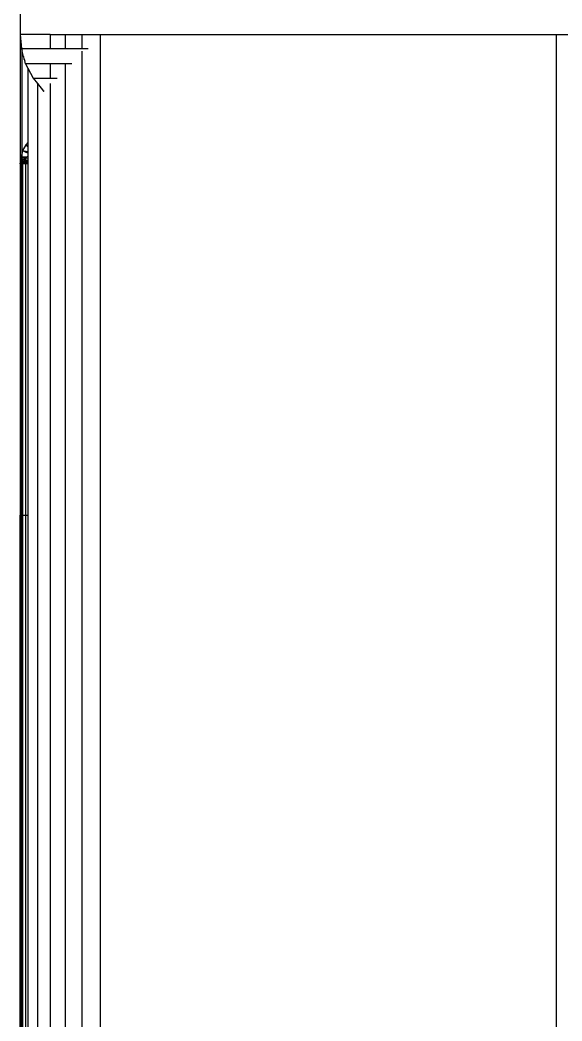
# Model space of a CAD drawing. Header units: inches. Extents: x 17 to 4615, y 5 to 3256.
# Drawn here: x 695.7 to 730.9, y 2543.1 to 2608.1 of the extents above; entities that cross this region are included whole.
import ezdxf

# ---------------------------------------------------------------- set-up
doc = ezdxf.new("R2010")
doc.units = ezdxf.units.IN
doc.header["$MEASUREMENT"] = 0

msp = doc.modelspace()

# ---------------------------------------------------------------- linework, layer by layer
for p, q in [((695.732, 2636.752), (695.732, 2607.152)), ((695.732, 2607.152), (695.819, 2606.206)), ((695.732, 2607.152), (695.732, 2598.752)), ((697.69, 2607.152), (695.732, 2607.152)), ((697.69, 2607.152), (698.676, 2607.152)), ((697.69, 2607.152), (697.69, 2606.206)), ((698.676, 2607.152), (699.775, 2607.152)), ((698.676, 2606.206), (698.676, 2607.152)), ((699.775, 2607.152), (700.932, 2607.152)), ((699.775, 2606.206), (699.775, 2607.152)), ((700.932, 2607.152), (730.532, 2607.152)), ((700.932, 2607.152), (700.932, 2226.752)), ((730.532, 2607.152), (731.69, 2607.152)), ((730.532, 2607.152), (730.532, 2226.752)), ((697.69, 2606.206), (695.819, 2606.206)), ((695.819, 2606.206), (695.863, 2606.055)), ((695.863, 2599.472), (695.863, 2606.055)), ((695.96, 2605.718), (695.863, 2606.055)), ((698.676, 2606.206), (697.69, 2606.206)), ((699.775, 2606.206), (698.676, 2606.206)), ((700.162, 2606.206), (699.775, 2606.206)), ((699.775, 2227.85), (699.775, 2606.055)), ((695.96, 2605.718), (695.987, 2605.545)), ((695.987, 2605.545), (696.038, 2605.445)), ((696.098, 2605.238), (696.038, 2605.445)), ((697.69, 2605.238), (696.098, 2605.238)), ((696.098, 2605.238), (696.247, 2604.949)), ((697.69, 2605.238), (697.69, 2604.307)), ((698.676, 2605.238), (697.69, 2605.238)), ((698.676, 2228.956), (698.676, 2605.238)), ((699.104, 2605.238), (698.676, 2605.238)), ((696.247, 2604.949), (696.58, 2604.307)), ((696.247, 2604.949), (696.247, 2600.114)), ((696.58, 2604.307), (697.69, 2604.307)), ((696.58, 2604.307), (696.867, 2603.954)), ((696.867, 2603.954), (696.867, 2229.951)), ((696.867, 2603.954), (697.255, 2603.475)), ((697.69, 2604.307), (698.147, 2604.307)), ((697.69, 2603.954), (697.69, 2229.598)), ((697.302, 2603.475), (697.255, 2603.475)), ((697.255, 2603.475), (697.279, 2603.457)), ((696.247, 2600.114), (696.103, 2599.975)), ((696.138, 2599.951), (696.247, 2600.114)), ((696.247, 2600.114), (696.247, 2599.92)), ((695.863, 2599.408), (695.775, 2599.181)), ((695.816, 2599.172), (695.863, 2599.408)), ((695.9, 2599.594), (695.863, 2599.472)), ((695.863, 2599.408), (695.863, 2599.472)), ((695.863, 2599.184), (695.863, 2599.408)), ((696.103, 2599.975), (695.9, 2599.594)), ((695.9, 2599.594), (696.138, 2599.951)), ((696.247, 2599.45), (695.9, 2599.594)), ((696.247, 2599.535), (695.9, 2599.594)), ((696.103, 2599.975), (696.138, 2599.951)), ((696.138, 2599.951), (696.247, 2599.878)), ((696.247, 2599.92), (696.138, 2599.951)), ((696.247, 2599.92), (696.247, 2599.878)), ((696.247, 2599.878), (696.247, 2599.535)), ((696.247, 2599.535), (696.247, 2599.45)), ((696.247, 2599.45), (696.247, 2599.237)), ((695.775, 2599.181), (695.732, 2598.752)), ((695.732, 2598.752), (695.775, 2598.89)), ((695.732, 2598.752), (695.732, 2575.952)), ((695.775, 2598.752), (695.732, 2598.752)), ((695.816, 2599.172), (695.775, 2599.181)), ((695.775, 2598.89), (695.816, 2599.172)), ((695.775, 2598.89), (695.863, 2598.987)), ((695.863, 2598.89), (695.775, 2598.89)), ((695.775, 2598.89), (695.775, 2598.752)), ((695.863, 2598.752), (695.775, 2598.752)), ((695.775, 2598.752), (695.775, 2575.952)), ((695.816, 2599.172), (695.863, 2599.184)), ((695.863, 2599.099), (695.816, 2599.172)), ((696.158, 2599.192), (695.863, 2599.184)), ((695.863, 2599.184), (696.039, 2599.121)), ((695.863, 2599.099), (695.863, 2599.184)), ((695.934, 2599.032), (695.863, 2599.099)), ((695.863, 2598.987), (695.863, 2599.099)), ((695.863, 2598.987), (695.9, 2599.027)), ((695.863, 2598.89), (695.863, 2598.987)), ((695.9, 2598.89), (695.863, 2598.89)), ((695.863, 2598.89), (695.863, 2598.863)), ((695.863, 2598.863), (695.9, 2598.852)), ((695.863, 2598.752), (695.863, 2598.863)), ((695.9, 2598.752), (695.863, 2598.752)), ((695.863, 2575.952), (695.863, 2598.752)), ((695.934, 2599.032), (695.9, 2599.027)), ((695.9, 2599.027), (695.9, 2598.89)), ((695.9, 2598.89), (695.9, 2598.852)), ((696.103, 2598.89), (695.9, 2598.89)), ((695.9, 2598.852), (695.9, 2598.752)), ((695.9, 2598.852), (696.103, 2598.791)), ((696.103, 2598.752), (695.9, 2598.752)), ((695.9, 2598.752), (695.9, 2575.952)), ((695.934, 2599.032), (696.039, 2599.121)), ((696.103, 2599.054), (695.934, 2599.032)), ((695.934, 2599.032), (696.103, 2598.995)), ((696.103, 2598.89), (695.934, 2599.032)), ((696.039, 2599.121), (696.103, 2599.165)), ((696.039, 2599.121), (696.103, 2599.106)), ((696.103, 2599.165), (696.158, 2599.192)), ((696.103, 2599.106), (696.103, 2599.165)), ((696.103, 2599.054), (696.103, 2599.106)), ((696.103, 2599.106), (696.247, 2599.073)), ((696.247, 2599.073), (696.103, 2599.054)), ((696.103, 2598.995), (696.103, 2599.054)), ((696.103, 2598.995), (696.247, 2598.971)), ((696.103, 2598.89), (696.103, 2598.995)), ((696.247, 2598.89), (696.103, 2598.89)), ((696.232, 2598.752), (696.103, 2598.89)), ((696.103, 2598.791), (696.103, 2598.89)), ((696.103, 2598.791), (696.232, 2598.752)), ((696.103, 2598.752), (696.103, 2598.791)), ((696.232, 2598.752), (696.103, 2598.752)), ((696.103, 2575.952), (696.103, 2598.752)), ((696.158, 2599.192), (696.247, 2599.237)), ((696.247, 2599.195), (696.158, 2599.192)), ((696.247, 2598.89), (696.232, 2598.752)), ((696.232, 2598.752), (696.247, 2575.952)), ((696.247, 2599.237), (696.247, 2599.195)), ((696.247, 2599.195), (696.247, 2599.073)), ((696.247, 2599.073), (696.247, 2598.971)), ((696.247, 2598.971), (696.247, 2598.89)), ((695.732, 2256.952), (695.732, 2575.952)), ((695.732, 2575.952), (695.775, 2575.952)), ((695.775, 2575.952), (695.863, 2575.952)), ((695.775, 2575.952), (695.775, 2256.952)), ((695.863, 2575.952), (695.9, 2575.952)), ((695.863, 2256.952), (695.863, 2575.952)), ((695.9, 2575.952), (696.103, 2575.952)), ((695.9, 2575.952), (695.9, 2256.952)), ((696.103, 2575.952), (696.247, 2575.952)), ((696.103, 2256.952), (696.103, 2575.952)), ((696.247, 2575.952), (696.247, 2256.952))]:
    msp.add_line(p, q)

doc.saveas('drawing.dxf')
